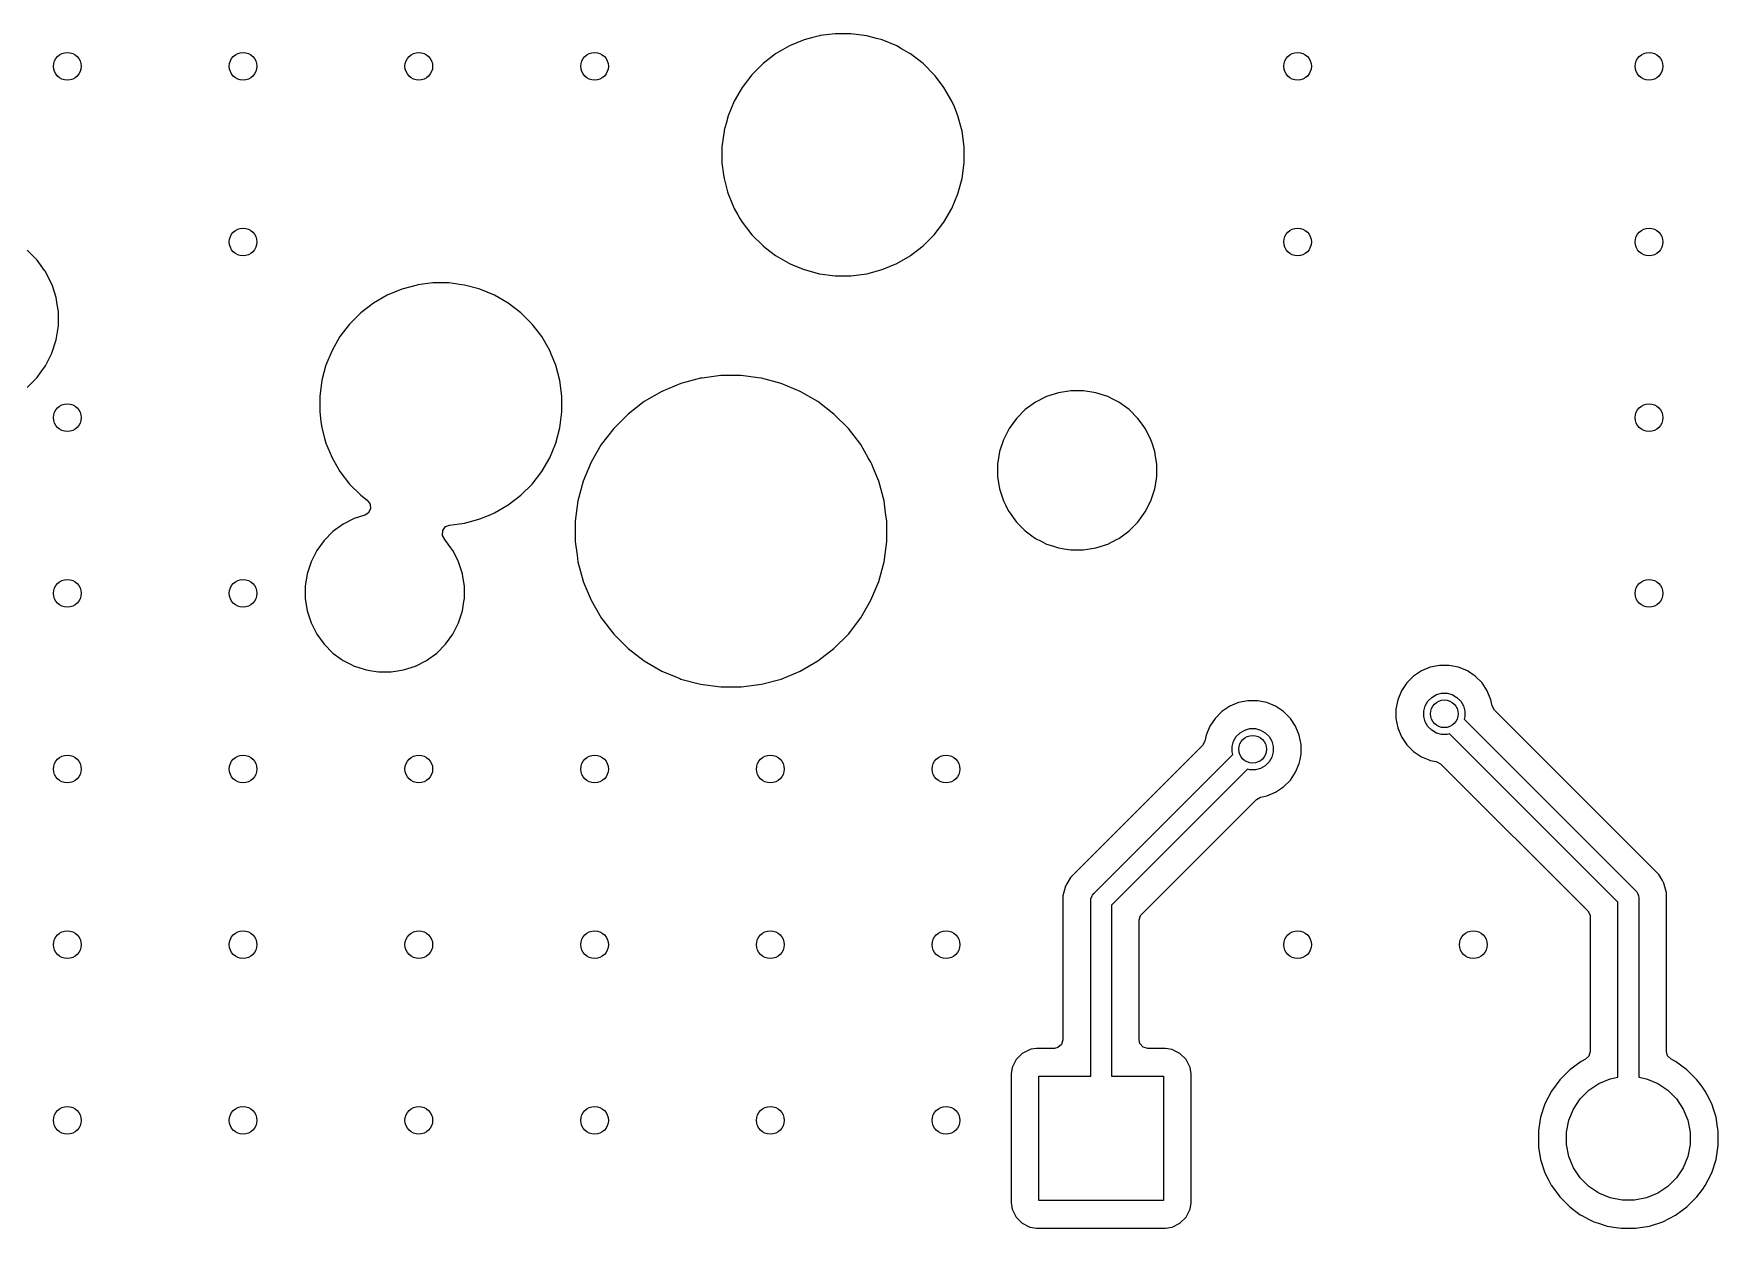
# Model space of a CAD drawing. Extents: x 2.6 to 14.2, y -9.4 to -3.8.
# Drawn here: x 10.864 to 11.823, y -6.292 to -5.612 of the extents above; entities that cross this region are included whole.
import ezdxf

# ---------------------------------------------------------------- set-up
doc = ezdxf.new("R2010")
doc.units = 0
doc.header["$MEASUREMENT"] = 0
doc.layers.add('BLACK', color=7, linetype='CONTINUOUS')

msp = doc.modelspace()

# ---------------------------------------------------------------- linework, layer by layer
at = {"layer": 'BLACK', "linetype": 'CONTINUOUS'}
for p, q in [((11.30241, -5.61551), (11.29406, -5.61897)), ((11.30745, -5.61416), (11.30241, -5.61551)), ((11.31114, -5.61317), (11.30745, -5.61416)), ((11.31157, -5.61311), (11.31114, -5.61317)), ((11.32009, -5.61199), (11.31157, -5.61311)), ((11.32913, -5.61199), (11.32009, -5.61199)), ((11.32009, -5.61199), (11.32009, -5.61199)), ((11.33659, -5.61297), (11.32913, -5.61199)), ((11.32913, -5.61199), (11.32913, -5.61199)), ((11.33808, -5.61317), (11.33659, -5.61297)), ((11.3437, -5.61468), (11.33808, -5.61317)), ((11.34681, -5.61551), (11.3437, -5.61468)), ((11.35516, -5.61897), (11.34681, -5.61551)), ((11.28624, -5.62348), (11.27907, -5.62898)), ((11.29406, -5.61897), (11.28624, -5.62348)), ((11.29406, -5.61897), (11.29406, -5.61897)), ((11.35793, -5.62057), (11.35516, -5.61897)), ((11.35516, -5.61897), (11.35516, -5.61897)), ((11.36184, -5.62282), (11.35793, -5.62057)), ((11.36298, -5.62348), (11.36184, -5.62282)), ((11.37015, -5.62898), (11.36298, -5.62348)), ((11.27268, -5.63537), (11.26718, -5.64254)), ((11.27907, -5.62898), (11.27268, -5.63537)), ((11.37654, -5.63537), (11.37015, -5.62898)), ((11.37015, -5.62898), (11.37015, -5.62898)), ((11.377, -5.63597), (11.37654, -5.63537)), ((11.37654, -5.63537), (11.37654, -5.63537)), ((11.37654, -5.63537), (11.37654, -5.63537)), ((11.38203, -5.64254), (11.377, -5.63597)), ((11.26718, -5.64254), (11.26267, -5.65036)), ((11.38204, -5.64254), (11.38203, -5.64254)), ((11.38203, -5.64254), (11.38203, -5.64254)), ((11.38655, -5.65036), (11.38204, -5.64254)), ((11.26267, -5.65036), (11.25921, -5.65871)), ((11.26267, -5.65036), (11.26267, -5.65036)), ((11.38793, -5.6537), (11.38655, -5.65036)), ((11.38655, -5.65036), (11.38655, -5.65036)), ((11.38655, -5.65036), (11.38655, -5.65036)), ((11.39001, -5.65871), (11.38793, -5.6537)), ((11.25803, -5.66312), (11.25701, -5.66692)), ((11.25921, -5.65871), (11.25803, -5.66312)), ((11.39235, -5.66744), (11.39001, -5.65871)), ((11.25687, -5.66744), (11.25569, -5.67639)), ((11.25701, -5.66692), (11.25687, -5.66744)), ((11.25687, -5.66744), (11.25687, -5.66744)), ((11.39353, -5.67639), (11.39235, -5.66744)), ((11.25569, -5.67639), (11.25569, -5.68543)), ((11.39353, -5.68543), (11.39353, -5.67639)), ((11.25569, -5.68543), (11.25661, -5.69242)), ((11.25661, -5.69242), (11.25687, -5.69438)), ((11.39235, -5.69438), (11.39353, -5.68543)), ((11.25687, -5.69438), (11.25892, -5.70203)), ((11.25892, -5.70203), (11.25921, -5.70311)), ((11.25921, -5.70311), (11.26267, -5.71146)), ((11.38655, -5.71146), (11.39001, -5.70311)), ((11.39001, -5.70311), (11.39235, -5.69438)), ((11.26267, -5.71146), (11.26267, -5.71146)), ((11.26267, -5.71146), (11.26477, -5.71509)), ((11.38204, -5.71928), (11.38655, -5.71146)), ((11.26477, -5.71509), (11.26595, -5.71714)), ((11.26595, -5.71714), (11.26718, -5.71928)), ((11.26718, -5.71928), (11.27268, -5.72645)), ((11.37654, -5.72645), (11.38204, -5.71928)), ((11.27268, -5.72645), (11.27268, -5.72645)), ((11.27268, -5.72645), (11.27907, -5.73284)), ((11.37015, -5.73284), (11.37654, -5.72645)), ((11.37654, -5.72645), (11.37654, -5.72645)), ((11.37654, -5.72645), (11.37654, -5.72645)), ((10.86599, -5.74089), (10.86029, -5.73519)), ((10.87032, -5.74685), (10.86599, -5.74089)), ((11.27907, -5.73284), (11.27907, -5.73284)), ((11.27907, -5.73284), (11.27907, -5.73284)), ((11.27907, -5.73284), (11.28043, -5.73388)), ((11.28043, -5.73388), (11.28624, -5.73834)), ((11.28624, -5.73834), (11.28624, -5.73834)), ((11.28624, -5.73834), (11.28624, -5.73834)), ((11.28624, -5.73834), (11.29406, -5.74285)), ((11.35516, -5.74285), (11.36271, -5.73849)), ((11.36271, -5.73849), (11.36298, -5.73834)), ((11.36298, -5.73834), (11.37015, -5.73284)), ((11.37015, -5.73284), (11.37015, -5.73284)), ((11.37015, -5.73284), (11.37015, -5.73284)), ((10.87072, -5.74741), (10.87032, -5.74685)), ((10.87196, -5.74983), (10.87072, -5.74741)), ((10.87438, -5.75459), (10.87196, -5.74983)), ((11.29406, -5.74285), (11.29406, -5.74285)), ((11.29406, -5.74285), (11.29406, -5.74285)), ((11.29406, -5.74285), (11.29624, -5.74375)), ((11.29624, -5.74375), (11.30241, -5.74631)), ((11.30241, -5.74631), (11.31114, -5.74865)), ((11.31114, -5.74865), (11.32009, -5.74983)), ((11.32009, -5.74983), (11.32009, -5.74983)), ((11.32009, -5.74983), (11.32913, -5.74983)), ((11.32913, -5.74983), (11.33808, -5.74865)), ((11.32913, -5.74983), (11.32913, -5.74983)), ((11.33808, -5.74865), (11.34681, -5.74631)), ((11.34681, -5.74631), (11.35516, -5.74285)), ((10.8747, -5.75556), (10.87438, -5.75459)), ((10.87438, -5.75459), (10.87438, -5.75459)), ((10.87438, -5.75459), (10.87438, -5.75459)), ((10.87687, -5.76225), (10.8747, -5.75556)), ((11.07357, -5.7574), (11.06523, -5.76086)), ((11.07861, -5.75605), (11.07357, -5.7574)), ((11.0823, -5.75506), (11.07861, -5.75605)), ((11.08273, -5.75501), (11.0823, -5.75506)), ((11.09125, -5.75389), (11.08273, -5.75501)), ((11.09126, -5.75389), (11.09125, -5.75389)), ((11.10029, -5.75389), (11.09126, -5.75389)), ((11.10775, -5.75487), (11.10029, -5.75389)), ((11.10029, -5.75389), (11.10029, -5.75389)), ((11.10925, -5.75506), (11.10775, -5.75487)), ((11.11734, -5.75723), (11.10925, -5.75506)), ((11.11797, -5.7574), (11.11734, -5.75723)), ((11.12632, -5.76086), (11.11797, -5.7574)), ((10.8775, -5.76619), (10.87687, -5.76225)), ((10.87813, -5.77021), (10.8775, -5.76619)), ((10.87813, -5.77827), (10.87813, -5.77021)), ((11.0574, -5.76538), (11.05023, -5.77088)), ((11.06523, -5.76086), (11.0574, -5.76538)), ((11.06523, -5.76086), (11.06523, -5.76086)), ((11.13414, -5.76538), (11.12632, -5.76086)), ((11.12632, -5.76086), (11.12632, -5.76086)), ((11.14131, -5.77088), (11.13414, -5.76538)), ((10.87687, -5.78623), (10.87813, -5.77827)), ((11.04385, -5.77726), (11.03835, -5.78443)), ((11.05023, -5.77088), (11.04385, -5.77726)), ((11.1477, -5.77726), (11.14131, -5.77088)), ((11.14131, -5.77088), (11.14131, -5.77088)), ((11.14847, -5.77827), (11.1477, -5.77726)), ((11.1477, -5.77726), (11.1477, -5.77726)), ((11.1477, -5.77726), (11.1477, -5.77726)), ((11.1532, -5.78443), (11.14847, -5.77827)), ((10.87438, -5.7939), (10.87687, -5.78623)), ((11.03835, -5.78443), (11.03383, -5.79226)), ((11.15771, -5.79226), (11.1532, -5.78443)), ((11.1532, -5.78443), (11.1532, -5.78443)), ((11.1532, -5.78443), (11.1532, -5.78443)), ((10.87072, -5.80108), (10.87438, -5.7939)), ((11.03383, -5.79226), (11.03037, -5.8006)), ((11.03383, -5.79226), (11.03383, -5.79226)), ((11.15771, -5.79226), (11.15771, -5.79226)), ((11.15862, -5.79444), (11.15772, -5.79226)), ((11.15772, -5.79226), (11.15771, -5.79226)), ((11.16117, -5.8006), (11.15862, -5.79444)), ((10.86029, -5.8133), (10.86599, -5.8076)), ((10.86599, -5.8076), (10.86806, -5.80474)), ((10.86599, -5.8076), (10.86599, -5.8076)), ((10.86599, -5.8076), (10.86599, -5.8076)), ((10.86806, -5.80474), (10.87072, -5.80108)), ((11.02825, -5.80851), (11.02803, -5.80933)), ((11.0302, -5.80126), (11.02825, -5.80851)), ((11.03037, -5.8006), (11.0302, -5.80126)), ((11.16351, -5.80933), (11.16117, -5.8006)), ((11.24354, -5.80815), (11.23512, -5.8104)), ((11.24448, -5.80802), (11.24354, -5.80815)), ((11.25505, -5.80663), (11.24448, -5.80802)), ((11.26667, -5.80663), (11.25505, -5.80663)), ((11.25505, -5.80663), (11.25505, -5.80663)), ((11.27626, -5.8079), (11.26667, -5.80663)), ((11.26667, -5.80663), (11.26667, -5.80663)), ((11.27818, -5.80815), (11.27626, -5.8079)), ((11.2894, -5.81116), (11.27818, -5.80815)), ((11.02803, -5.80933), (11.02685, -5.81829)), ((11.02803, -5.80933), (11.02803, -5.80933)), ((11.16469, -5.81829), (11.16351, -5.80933)), ((11.22159, -5.8156), (11.21153, -5.82141)), ((11.23232, -5.81116), (11.22159, -5.8156)), ((11.22159, -5.8156), (11.22159, -5.8156)), ((11.23512, -5.8104), (11.23232, -5.81116)), ((11.23232, -5.81116), (11.23232, -5.81116)), ((11.30013, -5.8156), (11.2894, -5.81116)), ((11.2894, -5.81116), (11.2894, -5.81116)), ((11.2894, -5.81116), (11.2894, -5.81116)), ((11.31019, -5.82141), (11.30013, -5.8156)), ((11.30013, -5.8156), (11.30013, -5.8156)), ((11.44721, -5.81633), (11.44043, -5.81853)), ((11.45425, -5.81521), (11.44721, -5.81633)), ((11.46138, -5.81521), (11.45425, -5.81521)), ((11.45425, -5.81521), (11.45425, -5.81521)), ((11.46843, -5.81633), (11.46138, -5.81521)), ((11.46138, -5.81521), (11.46138, -5.81521)), ((11.47521, -5.81853), (11.46843, -5.81633)), ((11.02685, -5.81829), (11.02685, -5.82732)), ((11.02685, -5.82732), (11.02756, -5.83265)), ((11.16351, -5.83628), (11.16469, -5.82732)), ((11.16469, -5.82732), (11.16469, -5.81829)), ((11.21153, -5.82141), (11.20231, -5.82848)), ((11.3194, -5.82848), (11.31019, -5.82141)), ((11.42831, -5.82596), (11.42327, -5.831)), ((11.43408, -5.82177), (11.42831, -5.82596)), ((11.42831, -5.82596), (11.42831, -5.82596)), ((11.44043, -5.81853), (11.43408, -5.82177)), ((11.44043, -5.81853), (11.44043, -5.81853)), ((11.47857, -5.82024), (11.47521, -5.81853)), ((11.47521, -5.81853), (11.47521, -5.81853)), ((11.48156, -5.82177), (11.47857, -5.82024)), ((11.48733, -5.82596), (11.48156, -5.82177)), ((11.48156, -5.82177), (11.48156, -5.82177)), ((11.48156, -5.82177), (11.48156, -5.82177)), ((11.49237, -5.831), (11.48733, -5.82596)), ((11.48733, -5.82596), (11.48733, -5.82596)), ((11.02756, -5.83265), (11.02803, -5.83628)), ((11.02803, -5.83628), (11.02964, -5.84228)), ((11.16117, -5.845), (11.16351, -5.83628)), ((11.1941, -5.83669), (11.18703, -5.84591)), ((11.20231, -5.82848), (11.1941, -5.83669)), ((11.1941, -5.83669), (11.1941, -5.83669)), ((11.20231, -5.82848), (11.20231, -5.82848)), ((11.32762, -5.83669), (11.3194, -5.82848)), ((11.3194, -5.82848), (11.3194, -5.82848)), ((11.33469, -5.84591), (11.32762, -5.83669)), ((11.32762, -5.83669), (11.32762, -5.83669)), ((11.41908, -5.83677), (11.41584, -5.84312)), ((11.42327, -5.831), (11.41908, -5.83677)), ((11.42327, -5.831), (11.42327, -5.831)), ((11.49534, -5.83509), (11.49237, -5.831)), ((11.49237, -5.831), (11.49237, -5.831)), ((11.49656, -5.83677), (11.49534, -5.83509)), ((11.49802, -5.83963), (11.49656, -5.83677)), ((11.02964, -5.84228), (11.03037, -5.845)), ((11.03037, -5.845), (11.03383, -5.85335)), ((11.15771, -5.85335), (11.16117, -5.845)), ((11.18703, -5.84591), (11.18122, -5.85596)), ((11.33898, -5.85335), (11.33469, -5.84591)), ((11.41584, -5.84312), (11.41364, -5.8499)), ((11.41584, -5.84312), (11.41584, -5.84312)), ((11.4998, -5.84312), (11.49802, -5.83963)), ((11.50041, -5.845), (11.4998, -5.84312)), ((11.4998, -5.84312), (11.4998, -5.84312)), ((11.502, -5.8499), (11.50041, -5.845)), ((11.03383, -5.85335), (11.03383, -5.85335)), ((11.03383, -5.85335), (11.03713, -5.85907)), ((11.1532, -5.86117), (11.15771, -5.85335)), ((11.18122, -5.85596), (11.17678, -5.86669)), ((11.18122, -5.85596), (11.18122, -5.85596)), ((11.34049, -5.85596), (11.33898, -5.85335)), ((11.3409, -5.85694), (11.34049, -5.85596)), ((11.41364, -5.8499), (11.41252, -5.85694)), ((11.50245, -5.85273), (11.502, -5.8499)), ((11.50312, -5.85694), (11.50245, -5.85273)), ((11.03713, -5.85907), (11.03835, -5.86117)), ((11.03835, -5.86117), (11.04385, -5.86834)), ((11.1477, -5.86834), (11.1532, -5.86117)), ((11.34159, -5.85862), (11.3409, -5.85694)), ((11.3409, -5.85694), (11.3409, -5.85694)), ((11.34385, -5.86407), (11.34159, -5.85862)), ((11.34494, -5.86669), (11.34385, -5.86407)), ((11.41252, -5.85694), (11.41252, -5.86407)), ((11.41252, -5.86407), (11.41364, -5.87111)), ((11.5027, -5.86669), (11.50312, -5.86407)), ((11.50312, -5.86407), (11.50312, -5.85694)), ((11.04385, -5.86834), (11.04385, -5.86834)), ((11.04385, -5.86834), (11.05023, -5.87473)), ((11.05023, -5.87473), (11.05023, -5.87473)), ((11.05023, -5.87473), (11.05391, -5.87755)), ((11.13414, -5.88023), (11.14131, -5.87473)), ((11.14131, -5.87473), (11.1477, -5.86834)), ((11.14131, -5.87473), (11.14131, -5.87473)), ((11.14131, -5.87473), (11.14131, -5.87473)), ((11.1477, -5.86834), (11.1477, -5.86834)), ((11.1477, -5.86834), (11.1477, -5.86834)), ((11.17491, -5.87367), (11.17377, -5.87791)), ((11.17678, -5.86669), (11.17491, -5.87367)), ((11.17678, -5.86669), (11.17678, -5.86669)), ((11.34794, -5.87791), (11.34494, -5.86669)), ((11.41364, -5.87111), (11.41584, -5.87789)), ((11.4998, -5.87789), (11.502, -5.87111)), ((11.502, -5.87111), (11.5027, -5.86669)), ((11.05434, -5.88491), (11.05244, -5.88606)), ((11.05391, -5.87755), (11.05553, -5.87977)), ((11.05569, -5.88251), (11.05434, -5.88491)), ((11.05553, -5.87977), (11.05569, -5.88251)), ((11.12381, -5.88579), (11.12629, -5.88476)), ((11.12629, -5.88476), (11.12632, -5.88475)), ((11.12632, -5.88475), (11.13414, -5.88023)), ((11.12632, -5.88475), (11.12632, -5.88475)), ((11.12632, -5.88475), (11.12632, -5.88475)), ((11.17377, -5.87791), (11.17226, -5.88943)), ((11.17377, -5.87791), (11.17377, -5.87791)), ((11.34885, -5.88476), (11.34794, -5.87791)), ((11.34946, -5.88942), (11.34885, -5.88476)), ((11.41584, -5.87789), (11.41584, -5.87789)), ((11.41584, -5.87789), (11.41703, -5.88023)), ((11.41703, -5.88023), (11.41883, -5.88375)), ((11.41883, -5.88375), (11.41908, -5.88425)), ((11.41908, -5.88425), (11.42327, -5.89001)), ((11.49237, -5.89001), (11.49656, -5.88425)), ((11.49656, -5.88425), (11.4998, -5.87789)), ((11.04016, -5.89123), (11.03439, -5.89542)), ((11.04651, -5.88799), (11.04016, -5.89123)), ((11.05244, -5.88606), (11.04651, -5.88799)), ((11.04651, -5.88799), (11.04651, -5.88799)), ((11.09662, -5.89754), (11.09682, -5.89479)), ((11.09682, -5.89479), (11.09847, -5.89259)), ((11.09847, -5.89259), (11.10075, -5.89166)), ((11.10075, -5.89166), (11.10925, -5.89054)), ((11.10925, -5.89054), (11.1134, -5.88943)), ((11.1134, -5.88943), (11.11797, -5.8882)), ((11.11797, -5.8882), (11.12381, -5.88579)), ((11.17226, -5.88943), (11.17226, -5.90104)), ((11.34946, -5.88943), (11.34946, -5.88942)), ((11.34946, -5.90104), (11.34946, -5.88943)), ((11.42327, -5.89001), (11.42327, -5.89001)), ((11.42327, -5.89001), (11.42831, -5.89506)), ((11.48733, -5.89506), (11.49237, -5.89001)), ((11.02935, -5.90046), (11.02516, -5.90623)), ((11.03439, -5.89542), (11.02935, -5.90046)), ((11.02935, -5.90046), (11.02935, -5.90046)), ((11.03439, -5.89542), (11.03439, -5.89542)), ((11.09794, -5.89995), (11.09662, -5.89754)), ((11.09845, -5.90046), (11.09794, -5.89995)), ((11.10152, -5.90469), (11.09845, -5.90046)), ((11.09845, -5.90046), (11.09845, -5.90046)), ((11.17226, -5.90104), (11.17327, -5.90874)), ((11.34794, -5.91256), (11.34946, -5.90104)), ((11.42831, -5.89506), (11.42831, -5.89506)), ((11.42831, -5.89506), (11.43205, -5.89777)), ((11.43205, -5.89777), (11.43408, -5.89925)), ((11.43408, -5.89925), (11.43727, -5.90087)), ((11.43727, -5.90087), (11.44043, -5.90248)), ((11.44043, -5.90248), (11.44043, -5.90248)), ((11.44043, -5.90248), (11.44382, -5.90358)), ((11.44382, -5.90358), (11.44721, -5.90469)), ((11.46843, -5.90469), (11.47521, -5.90248)), ((11.47521, -5.90248), (11.48067, -5.8997)), ((11.48067, -5.8997), (11.48156, -5.89925)), ((11.48156, -5.89925), (11.48432, -5.89724)), ((11.48432, -5.89724), (11.48659, -5.89559)), ((11.48659, -5.89559), (11.48733, -5.89506)), ((11.48659, -5.89559), (11.48659, -5.89559)), ((11.48733, -5.89506), (11.48733, -5.89506)), ((11.48733, -5.89506), (11.48733, -5.89506)), ((11.02192, -5.91258), (11.01972, -5.91936)), ((11.02516, -5.90623), (11.02192, -5.91258)), ((11.02192, -5.91258), (11.02192, -5.91258)), ((11.10264, -5.90623), (11.10152, -5.90469)), ((11.10363, -5.90818), (11.10264, -5.90623)), ((11.10587, -5.91258), (11.10363, -5.90818)), ((11.10627, -5.9138), (11.10587, -5.91258)), ((11.10587, -5.91258), (11.10587, -5.91258)), ((11.10808, -5.91936), (11.10627, -5.9138)), ((11.17327, -5.90874), (11.17377, -5.91256)), ((11.17377, -5.91256), (11.17676, -5.9237)), ((11.34494, -5.92378), (11.34794, -5.91256)), ((11.44721, -5.90469), (11.45047, -5.9052)), ((11.45047, -5.9052), (11.45425, -5.9058)), ((11.45425, -5.9058), (11.45425, -5.9058)), ((11.45425, -5.9058), (11.46138, -5.9058)), ((11.46138, -5.9058), (11.4648, -5.90526)), ((11.4648, -5.90526), (11.46843, -5.90469)), ((11.01972, -5.91936), (11.0186, -5.9264)), ((11.10832, -5.92089), (11.10808, -5.91936)), ((11.10919, -5.9264), (11.10832, -5.92089)), ((11.17676, -5.9237), (11.17678, -5.92378)), ((11.0186, -5.9264), (11.0186, -5.93353)), ((11.10919, -5.93353), (11.10919, -5.9264)), ((11.17678, -5.92378), (11.17678, -5.92378)), ((11.17678, -5.92378), (11.18122, -5.93451)), ((11.34049, -5.93451), (11.34494, -5.92378)), ((11.0186, -5.93353), (11.01972, -5.94057)), ((11.01972, -5.94057), (11.02192, -5.94735)), ((11.10587, -5.94735), (11.10808, -5.94057)), ((11.10808, -5.94057), (11.10892, -5.93528)), ((11.10892, -5.93528), (11.10919, -5.93353)), ((11.18122, -5.93451), (11.18122, -5.93451)), ((11.18122, -5.93451), (11.18703, -5.94457)), ((11.33469, -5.94457), (11.34049, -5.93451)), ((11.02192, -5.94735), (11.02192, -5.94735)), ((11.02192, -5.94735), (11.02516, -5.95371)), ((11.10264, -5.95371), (11.10587, -5.94735)), ((11.18703, -5.94457), (11.1941, -5.95378)), ((11.32762, -5.95378), (11.33469, -5.94457)), ((11.02516, -5.95371), (11.02935, -5.95947)), ((11.02935, -5.95947), (11.02935, -5.95947)), ((11.02935, -5.95947), (11.03439, -5.96452)), ((11.0934, -5.96452), (11.09845, -5.95947)), ((11.09845, -5.95947), (11.10264, -5.95371)), ((11.1941, -5.95378), (11.1941, -5.95378)), ((11.1941, -5.95378), (11.20231, -5.96199)), ((11.20231, -5.96199), (11.20231, -5.96199)), ((11.20231, -5.96199), (11.21153, -5.96906)), ((11.31019, -5.96906), (11.3194, -5.96199)), ((11.3194, -5.96199), (11.32762, -5.95378)), ((11.03439, -5.96452), (11.03439, -5.96452)), ((11.03439, -5.96452), (11.03909, -5.96793)), ((11.03909, -5.96793), (11.04016, -5.96871)), ((11.04016, -5.96871), (11.04431, -5.97082)), ((11.04431, -5.97082), (11.04651, -5.97194)), ((11.08128, -5.97194), (11.08764, -5.96871)), ((11.08764, -5.96871), (11.0934, -5.96452)), ((11.21153, -5.96906), (11.22159, -5.97487)), ((11.30013, -5.97487), (11.31019, -5.96906)), ((11.66404, -5.97156), (11.65871, -5.97261)), ((11.66947, -5.97156), (11.66404, -5.97156)), ((11.66404, -5.97156), (11.66404, -5.97156)), ((11.6748, -5.97261), (11.66947, -5.97156)), ((11.66947, -5.97156), (11.66947, -5.97156)), ((11.04651, -5.97194), (11.04651, -5.97194)), ((11.04651, -5.97194), (11.04858, -5.97261)), ((11.04858, -5.97261), (11.05329, -5.97415)), ((11.05329, -5.97415), (11.05655, -5.97466)), ((11.05655, -5.97466), (11.06033, -5.97526)), ((11.06033, -5.97526), (11.06033, -5.97526)), ((11.06033, -5.97526), (11.06746, -5.97526)), ((11.06746, -5.97526), (11.07104, -5.97469)), ((11.07104, -5.97469), (11.0745, -5.97415)), ((11.0745, -5.97415), (11.08128, -5.97194)), ((11.22159, -5.97487), (11.22159, -5.97487)), ((11.22159, -5.97487), (11.22159, -5.97487)), ((11.22159, -5.97487), (11.22856, -5.97776)), ((11.22856, -5.97776), (11.23174, -5.97908)), ((11.23174, -5.97908), (11.23232, -5.97932)), ((11.23232, -5.97932), (11.24354, -5.98232)), ((11.27818, -5.98232), (11.2894, -5.97932)), ((11.2894, -5.97932), (11.30013, -5.97487)), ((11.64917, -5.97771), (11.64533, -5.98155)), ((11.65369, -5.97469), (11.64917, -5.97771)), ((11.64917, -5.97771), (11.64917, -5.97771)), ((11.65871, -5.97262), (11.65369, -5.97469)), ((11.65369, -5.97469), (11.65369, -5.97469)), ((11.65871, -5.97261), (11.65871, -5.97262)), ((11.6748, -5.97262), (11.6748, -5.97261)), ((11.67982, -5.97469), (11.6748, -5.97262)), ((11.68433, -5.97771), (11.67982, -5.97469)), ((11.67982, -5.97469), (11.67982, -5.97469)), ((11.68817, -5.98155), (11.68433, -5.97771)), ((11.68433, -5.97771), (11.68433, -5.97771)), ((11.24354, -5.98232), (11.25505, -5.98384)), ((11.25505, -5.98384), (11.25505, -5.98384)), ((11.25505, -5.98384), (11.26667, -5.98384)), ((11.26667, -5.98384), (11.27818, -5.98232)), ((11.26667, -5.98384), (11.26667, -5.98384)), ((11.64231, -5.98607), (11.64023, -5.99109)), ((11.64533, -5.98155), (11.64231, -5.98607)), ((11.64231, -5.98607), (11.64231, -5.98607)), ((11.64533, -5.98155), (11.64533, -5.98155)), ((11.65738, -5.99194), (11.65956, -5.98976)), ((11.65956, -5.98976), (11.66223, -5.98822)), ((11.66223, -5.98822), (11.66521, -5.98742)), ((11.66521, -5.98742), (11.66829, -5.98742)), ((11.66829, -5.98742), (11.67127, -5.98822)), ((11.67127, -5.98822), (11.67394, -5.98976)), ((11.67394, -5.98976), (11.67612, -5.99194)), ((11.69119, -5.98607), (11.68817, -5.98155)), ((11.68817, -5.98155), (11.68817, -5.98155)), ((11.69327, -5.99109), (11.69119, -5.98607)), ((11.69119, -5.98607), (11.69119, -5.98607)), ((11.5401, -5.99786), (11.53626, -6.0017)), ((11.54462, -5.99484), (11.5401, -5.99786)), ((11.5401, -5.99786), (11.5401, -5.99786)), ((11.54964, -5.99276), (11.54462, -5.99484)), ((11.54462, -5.99484), (11.54462, -5.99484)), ((11.55497, -5.9917), (11.54964, -5.99276)), ((11.54964, -5.99276), (11.54964, -5.99276)), ((11.5604, -5.9917), (11.55497, -5.9917)), ((11.55497, -5.9917), (11.55497, -5.9917)), ((11.56573, -5.99276), (11.5604, -5.9917)), ((11.5604, -5.9917), (11.5604, -5.9917)), ((11.57075, -5.99484), (11.56573, -5.99276)), ((11.56573, -5.99276), (11.56573, -5.99276)), ((11.57527, -5.99786), (11.57075, -5.99484)), ((11.57075, -5.99484), (11.57075, -5.99484)), ((11.57911, -6.0017), (11.57527, -5.99786)), ((11.57527, -5.99786), (11.57527, -5.99786)), ((11.64023, -5.99109), (11.63917, -5.99642)), ((11.63917, -5.99642), (11.63917, -5.99642)), ((11.63917, -5.99642), (11.63917, -6.00185)), ((11.64023, -5.99109), (11.64023, -5.99109)), ((11.65504, -5.99759), (11.65584, -5.99461)), ((11.65504, -6.00068), (11.65504, -5.99759)), ((11.65584, -5.99461), (11.65738, -5.99194)), ((11.67612, -5.99194), (11.67766, -5.99461)), ((11.67766, -5.99461), (11.67846, -5.99759)), ((11.67846, -5.99759), (11.67846, -6.00068)), ((11.69395, -5.99453), (11.69327, -5.99109)), ((11.69327, -5.99109), (11.69327, -5.99109)), ((11.69397, -5.99461), (11.69395, -5.99453)), ((11.69529, -5.99702), (11.69397, -5.99461)), ((11.78876, -6.0905), (11.69529, -5.99702)), ((11.53324, -6.00622), (11.53117, -6.01123)), ((11.53325, -6.00622), (11.53324, -6.00622)), ((11.53626, -6.0017), (11.53325, -6.00622)), ((11.53626, -6.0017), (11.53626, -6.0017)), ((11.54831, -6.01209), (11.55049, -6.00991)), ((11.55049, -6.00991), (11.55317, -6.00837)), ((11.55317, -6.00837), (11.55614, -6.00757)), ((11.55614, -6.00757), (11.55923, -6.00757)), ((11.55923, -6.00757), (11.5622, -6.00837)), ((11.5622, -6.00837), (11.56488, -6.00991)), ((11.56488, -6.00991), (11.56706, -6.01209)), ((11.57921, -6.00185), (11.57911, -6.0017)), ((11.57911, -6.0017), (11.57911, -6.0017)), ((11.58212, -6.00622), (11.57921, -6.00185)), ((11.58213, -6.00622), (11.58212, -6.00622)), ((11.5842, -6.01123), (11.58213, -6.00622)), ((11.63917, -6.00185), (11.63917, -6.00185)), ((11.63917, -6.00185), (11.63917, -6.00185)), ((11.63917, -6.00185), (11.64023, -6.00718)), ((11.64023, -6.00718), (11.64023, -6.00718)), ((11.64023, -6.00718), (11.64231, -6.0122)), ((11.65584, -6.00365), (11.65504, -6.00068)), ((11.65738, -6.00632), (11.65584, -6.00365)), ((11.65956, -6.0085), (11.65738, -6.00632)), ((11.66223, -6.01005), (11.65956, -6.0085)), ((11.67846, -6.00068), (11.67808, -6.00211)), ((11.67808, -6.00211), (11.7756, -6.09963)), ((11.52915, -6.01717), (11.45408, -6.09224)), ((11.52921, -6.0171), (11.52915, -6.01717)), ((11.53048, -6.01467), (11.52921, -6.0171)), ((11.53117, -6.01124), (11.53048, -6.01467)), ((11.53117, -6.01123), (11.53117, -6.01124)), ((11.54598, -6.01774), (11.54677, -6.01476)), ((11.54598, -6.02082), (11.54598, -6.01774)), ((11.54677, -6.01476), (11.54831, -6.01209)), ((11.56706, -6.01209), (11.5686, -6.01476)), ((11.5686, -6.01476), (11.5694, -6.01774)), ((11.5694, -6.01774), (11.5694, -6.02082)), ((11.5842, -6.01124), (11.5842, -6.01123)), ((11.58526, -6.01656), (11.5842, -6.01124)), ((11.5842, -6.01124), (11.5842, -6.01124)), ((11.5842, -6.01124), (11.5842, -6.01124)), ((11.58526, -6.022), (11.58526, -6.01656)), ((11.64231, -6.0122), (11.64231, -6.0122)), ((11.64231, -6.0122), (11.64533, -6.01671)), ((11.64533, -6.01671), (11.64533, -6.01671)), ((11.64533, -6.01671), (11.64917, -6.02056)), ((11.66521, -6.01084), (11.66223, -6.01005)), ((11.66829, -6.01084), (11.66521, -6.01084)), ((11.66973, -6.01046), (11.66829, -6.01084)), ((11.76552, -6.10625), (11.66973, -6.01046)), ((11.46725, -6.10137), (11.54636, -6.02225)), ((11.54636, -6.02225), (11.54598, -6.02082)), ((11.56488, -6.02865), (11.5622, -6.03019)), ((11.56706, -6.02647), (11.56488, -6.02865)), ((11.5686, -6.0238), (11.56706, -6.02647)), ((11.5694, -6.02082), (11.5686, -6.0238)), ((11.58212, -6.03234), (11.5842, -6.02732)), ((11.5842, -6.02732), (11.58465, -6.02509)), ((11.58465, -6.02509), (11.58526, -6.022)), ((11.64917, -6.02056), (11.64917, -6.02056)), ((11.64917, -6.02056), (11.65369, -6.02357)), ((11.65369, -6.02357), (11.65369, -6.02357)), ((11.65369, -6.02357), (11.6575, -6.02515)), ((11.6575, -6.02515), (11.65871, -6.02565)), ((11.65871, -6.02565), (11.66214, -6.02634)), ((11.66214, -6.02634), (11.66458, -6.02761)), ((11.66458, -6.02761), (11.66464, -6.02767)), ((11.66464, -6.02767), (11.74832, -6.11135)), ((11.55471, -6.03061), (11.47733, -6.10799)), ((11.55614, -6.03099), (11.55471, -6.03061)), ((11.55923, -6.03099), (11.55614, -6.03099)), ((11.5622, -6.03019), (11.55923, -6.03099)), ((11.57527, -6.0407), (11.57911, -6.03686)), ((11.57911, -6.03686), (11.58212, -6.03234)), ((11.49452, -6.11309), (11.5598, -6.04782)), ((11.5598, -6.04782), (11.56221, -6.0465)), ((11.56221, -6.0465), (11.56229, -6.04648)), ((11.56229, -6.04648), (11.56573, -6.0458)), ((11.56573, -6.0458), (11.57075, -6.04372)), ((11.57075, -6.04372), (11.57527, -6.0407)), ((11.452, -6.09584), (11.45123, -6.09718)), ((11.45408, -6.09224), (11.452, -6.09584)), ((11.452, -6.09584), (11.452, -6.09584)), ((11.45408, -6.09224), (11.45408, -6.09224)), ((11.79084, -6.09409), (11.78876, -6.0905)), ((11.79162, -6.09544), (11.79084, -6.09409)), ((11.79309, -6.10095), (11.79162, -6.09544)), ((11.45122, -6.09719), (11.44975, -6.10269)), ((11.44975, -6.10269), (11.44975, -6.10269)), ((11.44975, -6.10269), (11.44975, -6.1847)), ((11.45123, -6.09718), (11.45122, -6.09719)), ((11.45123, -6.09718), (11.45123, -6.09718)), ((11.46552, -6.10554), (11.46563, -6.10439)), ((11.46552, -6.20535), (11.46552, -6.10554)), ((11.46563, -6.10439), (11.46635, -6.10265)), ((11.46635, -6.10265), (11.46651, -6.10226)), ((11.46651, -6.10226), (11.46725, -6.10137)), ((11.7756, -6.09963), (11.77633, -6.10052)), ((11.77633, -6.10052), (11.77674, -6.1015)), ((11.77674, -6.1015), (11.77721, -6.10265)), ((11.77721, -6.10265), (11.77733, -6.1038)), ((11.77733, -6.1038), (11.77733, -6.206)), ((11.79309, -6.18146), (11.79309, -6.10095)), ((11.79309, -6.10095), (11.79309, -6.10095)), ((11.47733, -6.10799), (11.47733, -6.20535)), ((11.49309, -6.11654), (11.49387, -6.1139)), ((11.49387, -6.1139), (11.49452, -6.11309)), ((11.74832, -6.11135), (11.74964, -6.11376)), ((11.74964, -6.11376), (11.74975, -6.1148)), ((11.74975, -6.1148), (11.74975, -6.19137)), ((11.76552, -6.206), (11.76552, -6.10625)), ((11.49309, -6.1847), (11.49309, -6.11654)), ((11.79309, -6.19137), (11.79309, -6.18146)), ((11.43105, -6.19016), (11.4266, -6.19243)), ((11.43156, -6.19008), (11.43105, -6.19016)), ((11.43475, -6.18958), (11.43156, -6.19008)), ((11.44487, -6.18958), (11.43475, -6.18958)), ((11.44689, -6.18914), (11.44487, -6.18958)), ((11.44897, -6.18734), (11.44689, -6.18914)), ((11.44975, -6.1847), (11.44897, -6.18734)), ((11.49354, -6.18672), (11.49309, -6.1847)), ((11.49534, -6.1888), (11.49354, -6.18672)), ((11.49798, -6.18958), (11.49534, -6.1888)), ((11.5081, -6.18958), (11.49798, -6.18958)), ((11.51179, -6.19016), (11.5081, -6.18958)), ((11.5081, -6.18958), (11.5081, -6.18958)), ((11.51321, -6.19089), (11.51179, -6.19016)), ((11.51624, -6.19243), (11.51321, -6.19089)), ((11.74975, -6.19137), (11.74897, -6.19401)), ((11.79376, -6.19383), (11.79309, -6.19137)), ((11.42081, -6.20041), (11.42022, -6.20411)), ((11.42289, -6.19633), (11.42081, -6.20041)), ((11.42307, -6.19596), (11.42289, -6.19633)), ((11.4266, -6.19243), (11.42307, -6.19596)), ((11.42307, -6.19596), (11.42307, -6.19596)), ((11.42307, -6.19596), (11.42307, -6.19596)), ((11.4266, -6.19243), (11.4266, -6.19243)), ((11.4266, -6.19243), (11.4266, -6.19243)), ((11.51977, -6.19596), (11.51624, -6.19243)), ((11.51624, -6.19243), (11.51624, -6.19243)), ((11.51624, -6.19243), (11.51624, -6.19243)), ((11.52204, -6.20041), (11.51977, -6.19596)), ((11.51977, -6.19596), (11.51977, -6.19596)), ((11.51977, -6.19596), (11.51977, -6.19596)), ((11.52262, -6.20411), (11.52204, -6.20041)), ((11.74459, -6.19699), (11.73807, -6.20173)), ((11.74708, -6.19572), (11.74459, -6.19699)), ((11.74897, -6.19401), (11.74708, -6.19572)), ((11.79576, -6.19572), (11.79376, -6.19383)), ((11.79826, -6.19699), (11.79576, -6.19572)), ((11.80478, -6.20173), (11.79826, -6.19699)), ((11.42022, -6.20411), (11.42022, -6.27745)), ((11.43599, -6.27621), (11.43599, -6.20535)), ((11.43599, -6.20535), (11.46552, -6.20535)), ((11.47733, -6.20535), (11.50685, -6.20535)), ((11.50685, -6.20535), (11.50685, -6.27621)), ((11.52262, -6.27745), (11.52262, -6.20411)), ((11.73237, -6.20742), (11.72763, -6.21394)), ((11.73807, -6.20173), (11.73237, -6.20742)), ((11.74894, -6.21339), (11.75472, -6.20953)), ((11.75472, -6.20953), (11.76114, -6.20687)), ((11.76114, -6.20687), (11.76552, -6.206)), ((11.77733, -6.206), (11.78171, -6.20687)), ((11.78171, -6.20687), (11.78812, -6.20953)), ((11.78812, -6.20953), (11.7939, -6.21339)), ((11.81048, -6.20742), (11.80478, -6.20173)), ((11.81318, -6.21114), (11.81048, -6.20742)), ((11.81521, -6.21394), (11.81318, -6.21114)), ((11.72763, -6.21394), (11.72397, -6.22113)), ((11.74017, -6.22408), (11.74403, -6.2183)), ((11.74403, -6.2183), (11.74894, -6.21339)), ((11.7939, -6.21339), (11.79881, -6.2183)), ((11.79881, -6.2183), (11.80267, -6.22408)), ((11.81621, -6.21591), (11.81521, -6.21394)), ((11.81887, -6.22113), (11.81621, -6.21591)), ((11.72148, -6.22879), (11.7205, -6.235)), ((11.72397, -6.22113), (11.72148, -6.22879)), ((11.73751, -6.23049), (11.74017, -6.22408)), ((11.80267, -6.22408), (11.80533, -6.23049)), ((11.82005, -6.22476), (11.81887, -6.22113)), ((11.81887, -6.22113), (11.81887, -6.22113)), ((11.81887, -6.22113), (11.81887, -6.22113)), ((11.82136, -6.22879), (11.82005, -6.22476)), ((11.82224, -6.23432), (11.82136, -6.22879)), ((11.7205, -6.235), (11.72022, -6.23675)), ((11.72022, -6.23675), (11.72022, -6.24481)), ((11.73616, -6.23731), (11.73751, -6.23049)), ((11.73616, -6.24425), (11.73616, -6.23731)), ((11.80533, -6.23049), (11.80668, -6.23731)), ((11.80668, -6.23731), (11.80668, -6.24425)), ((11.82262, -6.23675), (11.82224, -6.23432)), ((11.82262, -6.24481), (11.82262, -6.23675)), ((11.72022, -6.24481), (11.72037, -6.24577)), ((11.72037, -6.24577), (11.72148, -6.25277)), ((11.73751, -6.25107), (11.73616, -6.24425)), ((11.80668, -6.24425), (11.80533, -6.25107)), ((11.82136, -6.25277), (11.82262, -6.24481)), ((11.72148, -6.25277), (11.72397, -6.26043)), ((11.74017, -6.25748), (11.73751, -6.25107)), ((11.74403, -6.26326), (11.74017, -6.25748)), ((11.80267, -6.25748), (11.79881, -6.26326)), ((11.80533, -6.25107), (11.80267, -6.25748)), ((11.81887, -6.26043), (11.82136, -6.25277)), ((11.72397, -6.26043), (11.72576, -6.26394)), ((11.72576, -6.26394), (11.72758, -6.26751)), ((11.72758, -6.26751), (11.72763, -6.26761)), ((11.72763, -6.26761), (11.73237, -6.27413)), ((11.74894, -6.26817), (11.74403, -6.26326)), ((11.75472, -6.27203), (11.74894, -6.26817)), ((11.7939, -6.26817), (11.78812, -6.27203)), ((11.79881, -6.26326), (11.7939, -6.26817)), ((11.81374, -6.26965), (11.81521, -6.26761)), ((11.81521, -6.26761), (11.81887, -6.26043)), ((11.42022, -6.27745), (11.42059, -6.27981)), ((11.50685, -6.27621), (11.43599, -6.27621)), ((11.52204, -6.28115), (11.52262, -6.27745)), ((11.52262, -6.27745), (11.52262, -6.27745)), ((11.73237, -6.27413), (11.73807, -6.27983)), ((11.76114, -6.27469), (11.75472, -6.27203)), ((11.76795, -6.27604), (11.76114, -6.27469)), ((11.77489, -6.27604), (11.76795, -6.27604)), ((11.78171, -6.27469), (11.77489, -6.27604)), ((11.78812, -6.27203), (11.78171, -6.27469)), ((11.80478, -6.27983), (11.81048, -6.27413)), ((11.81048, -6.27413), (11.81374, -6.26965)), ((11.81048, -6.27413), (11.81048, -6.27413)), ((11.81048, -6.27413), (11.81048, -6.27413)), ((11.42059, -6.27981), (11.42081, -6.28115)), ((11.42081, -6.28115), (11.42307, -6.2856)), ((11.42307, -6.2856), (11.42307, -6.2856)), ((11.42307, -6.2856), (11.42307, -6.2856)), ((11.42307, -6.2856), (11.4266, -6.28913)), ((11.51624, -6.28913), (11.51977, -6.2856)), ((11.51977, -6.2856), (11.52204, -6.28115)), ((11.52204, -6.28115), (11.52204, -6.28115)), ((11.52204, -6.28115), (11.52204, -6.28115)), ((11.73807, -6.27983), (11.74411, -6.28423)), ((11.74411, -6.28423), (11.74459, -6.28457)), ((11.74459, -6.28457), (11.74916, -6.2869)), ((11.74916, -6.2869), (11.75177, -6.28823)), ((11.79108, -6.28823), (11.79826, -6.28457)), ((11.79826, -6.28457), (11.80192, -6.28191)), ((11.80192, -6.28191), (11.80478, -6.27983)), ((11.80478, -6.27983), (11.80478, -6.27983)), ((11.80478, -6.27983), (11.80478, -6.27983)), ((11.4266, -6.28913), (11.4266, -6.28913)), ((11.4266, -6.28913), (11.4266, -6.28913)), ((11.4266, -6.28913), (11.43088, -6.29131)), ((11.43088, -6.29131), (11.43105, -6.2914)), ((11.43105, -6.2914), (11.43475, -6.29198)), ((11.43475, -6.29198), (11.43475, -6.29198)), ((11.43475, -6.29198), (11.5081, -6.29198)), ((11.5081, -6.29198), (11.51179, -6.2914)), ((11.51179, -6.2914), (11.51624, -6.28913)), ((11.75177, -6.28823), (11.75177, -6.28823)), ((11.75177, -6.28823), (11.75177, -6.28823)), ((11.75177, -6.28823), (11.75453, -6.28913)), ((11.75453, -6.28913), (11.75943, -6.29072)), ((11.75943, -6.29072), (11.76314, -6.29131)), ((11.76314, -6.29131), (11.76739, -6.29198)), ((11.76739, -6.29198), (11.76739, -6.29198)), ((11.76739, -6.29198), (11.77545, -6.29198)), ((11.77545, -6.29198), (11.78341, -6.29072)), ((11.77545, -6.29198), (11.77545, -6.29198)), ((11.78341, -6.29072), (11.79108, -6.28823))]:
    msp.add_line(p, q, dxfattribs=at)
at = {"layer": 'BLACK'}
for centre in [(10.88323, -5.63054), (10.98323, -5.63054), (11.08323, -5.63054), (11.18323, -5.63054), (11.58323, -5.63054), (11.78323, -5.63054), (10.98323, -5.73054), (11.58323, -5.73054), (11.78323, -5.73054), (10.88323, -5.83054), (11.78323, -5.83054), (10.88323, -5.93054), (10.98323, -5.93054), (11.78323, -5.93054), (11.66675, -5.99913), (11.55769, -6.01928), (10.88323, -6.03054), (10.98323, -6.03054), (11.08323, -6.03054), (11.18323, -6.03054), (11.28323, -6.03054), (11.38323, -6.03054), (10.88323, -6.13054), (10.98323, -6.13054), (11.08323, -6.13054), (11.18323, -6.13054), (11.28323, -6.13054), (11.38323, -6.13054), (11.58323, -6.13054), (11.68323, -6.13054), (10.88323, -6.23054), (10.98323, -6.23054), (11.08323, -6.23054), (11.18323, -6.23054), (11.28323, -6.23054), (11.38323, -6.23054)]:
    msp.add_circle(centre, 0.00787, dxfattribs=at)

doc.saveas('drawing.dxf')
